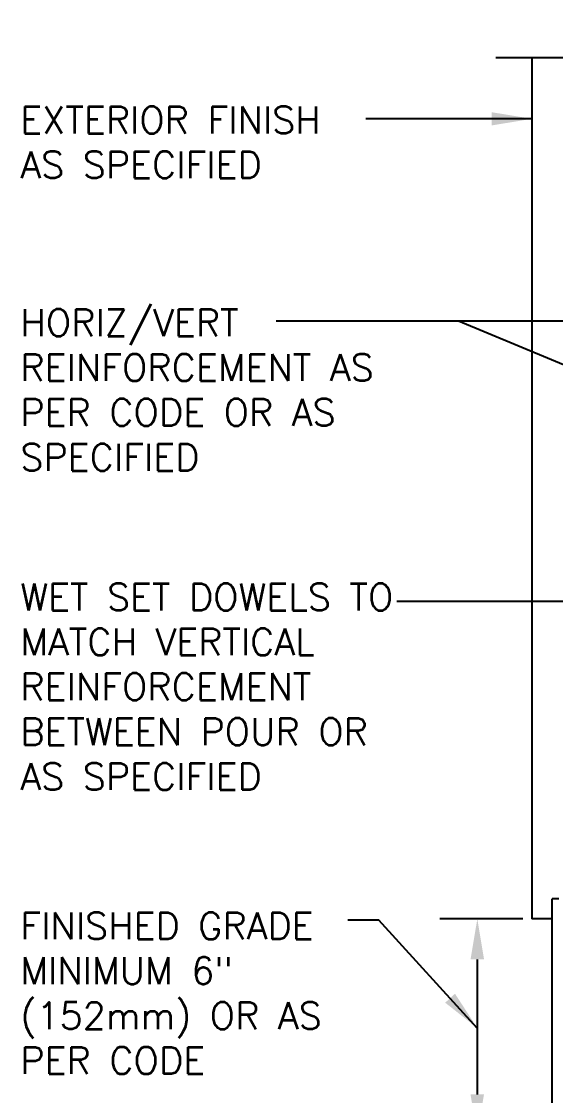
# Model space of a CAD drawing. Header units: inches. Extents: x 109 to 201.9, y 88.1 to 155.4.
# Drawn here: x 153.76 to 168.63, y 125.49 to 155.41 of the extents above; entities that cross this region are included whole.
import ezdxf

# ---------------------------------------------------------------- set-up
doc = ezdxf.new("R2010")
doc.units = ezdxf.units.IN
doc.header["$LTSCALE"] = 0.5
doc.header["$MEASUREMENT"] = 0
doc.layers.add('LINE9', color=9, linetype='Continuous')
doc.layers.add('TEXT', color=4, linetype='Continuous')
doc.styles.add('DIM', font='romans.shx', dxfattribs={"width": 0.7})
doc.styles.add('ROMANS', font='romans.shx', dxfattribs={"height": 0.75})
doc.dimstyles.new('ext_12', dxfattribs={"dimscale": 12, "dimtxt": 0.09375, "dimasz": 0.09375, "dimexe": 0.09375, "dimexo": 0.0625, "dimgap": 0.0625, "dimtad": 1, "dimdec": 1, "dimzin": 3, "dimdsep": 46, "dimlunit": 4, "dimtxsty": 'DIM', "dimcen": 0.09, "dimdle": 0.09375, "dimclrt": 4, "dimadec": 0, "dimazin": 0, "dimtfac": 1, "dimtdec": 1, "dimtmove": 2, "dimatfit": 3, "dimfxl": 0, "dimfrac": 2, "dimtolj": 1, "dimtzin": 0, "dimarcsym": 0})

msp = doc.modelspace()

# ---------------------------------------------------------------- linework, layer by layer
at = {"layer": 'LINE9'}
for p, q in [((167.969, 154.408), (167.969, 130.408)), ((168.532, 118.967), (168.532, 130.967)), ((168.719, 130.967), (168.532, 130.967)), ((168.532, 130.408), (167.969, 130.408))]:
    msp.add_line(p, q, dxfattribs=at)
msp.add_lwpolyline([(166.969, 154.408), (174.219, 154.408), (175.219, 155.408), (175.219, 153.408), (176.219, 154.408), (183.265, 154.408)], dxfattribs=at)
at = {"layer": 'TEXT'}
for p, q in [((167.719, 130.408), (165.41, 130.408)), ((166.449, 129.283), (166.449, 125.518))]:
    msp.add_line(p, q, dxfattribs=at)
for points in [[(166.261, 129.283), (166.636, 129.283), (166.449, 130.408)], [(166.26, 125.518), (166.635, 125.518), (166.447, 124.393)]]:
    msp.add_solid(points, dxfattribs=at)

# ---------------------------------------------------------------- texts
at = {"layer": 'TEXT', "char_height": 0.75, "attachment_point": 4, "style": 'ROMANS'}
for s, insert, width in [('EXTERIOR FINISH\\PAS SPECIFIED', (153.728, 152.04), 11.74859), ('HORIZ/VERT REINFORCEMENT AS PER CODE OR AS SPECIFIED', (153.728, 145.144), 11.74859), ('WET SET DOWELS TO MATCH VERTICAL REINFORCEMENT BETWEEN POUR OR AS SPECIFIED', (153.728, 136.876), 11.74859), ('FINISHED GRADE MINIMUM 6" (152mm) OR AS PER CODE', (153.728, 128.34), 10.75183)]:
    msp.add_mtext(s, dxfattribs=dict(at, insert=insert, width=width))

# ---------------------------------------------------------------- leaders
at = {"layer": 'TEXT'}
for points, override in [([(167.969, 152.696), (163.342, 152.696)], {"dimtad": 0}), ([(177.701, 147.058), (165.926, 147.058), (160.851, 147.058)], {"dimgap": 0.0625, "dimtad": 0}), ([(177.103, 142.413), (165.926, 147.058), (160.851, 147.058)], {"dimgap": 0.0625, "dimtad": 0}), ([(174.077, 139.252), (164.206, 139.252)], {"dimtad": 0})]:
    msp.add_leader(points, dimstyle='ext_12', override=override, dxfattribs=at)
msp.add_leader([(166.449, 127.369), (163.706, 130.378), (162.846, 130.378)], dimstyle='ext_12', dxfattribs=at)

doc.saveas('drawing.dxf')
